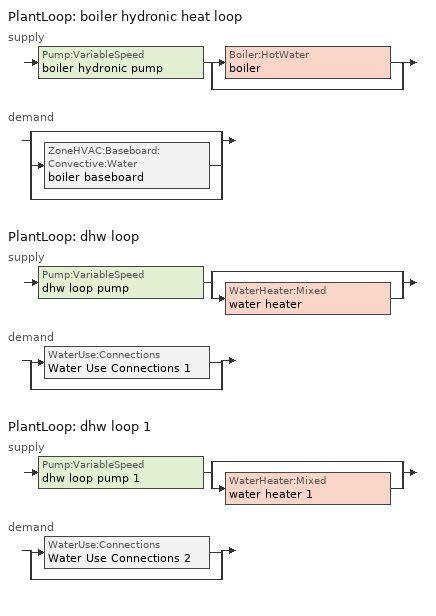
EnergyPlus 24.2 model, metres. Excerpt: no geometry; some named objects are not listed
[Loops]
PlantLoop 'boiler hydronic heat loop'
 supply: Pump:VariableSpeed 'boiler hydronic pump' > split
  | Boiler:HotWater 'boiler'
  | bypass
 demand: split
  | bypass
  | ZoneHVAC:Baseboard:Convective:Water 'boiler baseboard'
  | bypass
PlantLoop 'dhw loop'
 supply: Pump:VariableSpeed 'dhw loop pump' > split
  | bypass
  | WaterHeater:Mixed 'water heater'
 demand: split
  | WaterUse:Connections 'Water Use Connections 1'
  | bypass
PlantLoop 'dhw loop 1'
 supply: Pump:VariableSpeed 'dhw loop pump 1' > split
  | bypass
  | WaterHeater:Mixed 'water heater 1'
 demand: split
  | WaterUse:Connections 'Water Use Connections 2'
  | bypass
[ZoneControl:Thermostat]
conditioned space Thermostat: Zone or ZoneList=conditioned space; Control Type Schedule=conditioned space Thermostat Schedule; Control 1=conditioned space temperature setpoint; Temperature Difference Between Cutout And Setpoint {deltaC}=0
[ThermostatSetpoint:DualSetpoint]
conditioned space temperature setpoint: Heating Setpoint Temperature Schedule=heating setpoint; Cooling Setpoint Temperature Schedule=cooling setpoint
[ZoneHVAC:Baseboard:Convective:Water]
boiler baseboard: Availability Schedule=Always On Discrete; Heating Design Capacity Method=HeatingDesignCapacity; Heating Design Capacity {W}=31900; Heating Design Capacity Per Floor Area {W/m2}=0; Fraction of Autosized Heating Design Capacity=0.8; U-Factor Times Area Value {W/K}=2296.8; Maximum Water Flow Rate {m3/s}=0.00137419; Convergence Tolerance=0.001
[AirLoopHVAC:UnitarySystem] Control Type=Load; Controlling Zone or Thermostat Location=conditioned space; Dehumidification Control Type=None; Availability Schedule=Always On Discrete; Fan Placement=BlowThrough; DX Heating Coil Sizing Ratio=1; Use DOAS DX Cooling Coil=No; Minimum Supply Air Temperature {C}=2; Latent Load Control=SensibleOnlyLoadControl; Cooling Supply Air Flow Rate Method=None; Heating Supply Air Flow Rate Method=SupplyAirFlowRate; Heating Supply Air Flow Rate {m3/s}=0.00141584; No Load Supply Air Flow Rate Method=SupplyAirFlowRate; No Load Supply Air Flow Rate {m3/s}=0; No Load Supply Air Flow Rate Control Set To Low Speed=Yes; Maximum Supply Air Temperature {C}=48.8889; Maximum Outdoor Dry-Bulb Temperature for Supplemental Heater Operation {C}=21; Ancillary On-Cycle Electric Power {W}=0; Ancillary Off-Cycle Electric Power {W}=0
Name | Supply Fan | Supply Air Fan Operating Mode Schedule | Heating Coil
unit heater unitary system | unit heater supply fan | unit heater auto fan schedule | unit heater htg coil
unit heater unitary system 1 | unit heater supply fan 1 | unit heater auto fan schedule 1 | unit heater htg coil 1
[Fan:SystemModel] Availability Schedule=Always On Discrete; Design Maximum Air Flow Rate {m3/s}=0.00141584; Speed Control Method=Discrete; Electric Power Minimum Flow Rate Fraction=0.2; Design Pressure Rise {Pa}=500; Motor Efficiency=1; Motor In Air Stream Fraction=1; Design Electric Power Consumption {W}=Autosize; Design Power Sizing Method=PowerPerFlow; Electric Power Per Unit Flow Rate {W/(m3/s)}=1e-06; Electric Power Per Unit Flow Rate Per Unit Pressure {W/((m3/s)-Pa)}=1.66667; Fan Total Efficiency=0.7; Motor Loss Radiative Fraction=0; Number of Speeds=1; Speed Flow Fraction 1=1; Speed Electric Power Fraction 1=1
unit heater supply fan; unit heater supply fan 1
[Coil:Heating:Fuel] Availability Schedule=Always On Discrete; Fuel Type=NaturalGas; Burner Efficiency=0.5; Nominal Capacity {W}=0.293071; On Cycle Parasitic Electric Load {W}=0; Off Cycle Parasitic Fuel Load {W}=0
unit heater htg coil; unit heater htg coil 1
[Zone equipment]
conditioned space: boiler baseboard, unit heater unitary system, unit heater unitary system 1
[PlantLoop] Fluid Type=Water; Maximum Loop Temperature {C}=100; Minimum Loop Temperature {C}=0; Minimum Loop Flow Rate {m3/s}=0; Load Distribution Scheme=Optimal; Plant Loop Demand Calculation Scheme=SingleSetpoint; Common Pipe Simulation=None
Name | Plant Equipment Operation Scheme | Maximum Loop Flow Rate {m3/s} | Plant Loop Volume {m3}
boiler hydronic heat loop | boiler hydronic heat loop Operation Schemes | Autosize | Autocalculate
dhw loop | dhw loop Operation Schemes | 0.01 | 0.003
dhw loop 1 | dhw loop 1 Operation Schemes | 0.01 | 0.003
[Sizing:Plant] Loop Type=Heating; Sizing Option=NonCoincident; Zone Timesteps in Averaging Window=1; Coincident Sizing Factor Mode=None
Name | Design Loop Exit Temperature {C} | Loop Design Temperature Difference {deltaC}
boiler hydronic heat loop | 82.2222 | 11.1111
dhw loop; dhw loop 1 | 56 | 5.55556
[Pump:VariableSpeed] Motor Efficiency=0.85; Fraction of Motor Inefficiencies to Fluid Stream=0; Coefficient 1 of the Part Load Performance Curve=0; Coefficient 2 of the Part Load Performance Curve=1; Coefficient 3 of the Part Load Performance Curve=0; Coefficient 4 of the Part Load Performance Curve=0; Design Minimum Flow Rate {m3/s}=0; Pump Control Type=Intermittent; Skin Loss Radiative Fraction=0.5; Design Power Sizing Method=PowerPerFlowPerPressure; Design Electric Power per Unit Flow Rate {W/(m3/s)}=348701.1; Design Shaft Power per Unit Flow Rate per Unit Head {W/((m3/s)-Pa)}=1.28205; Design Minimum Flow Rate Fraction=0
Name | Design Maximum Flow Rate {m3/s} | Design Pump Head {Pa} | Design Power Consumption {W}
boiler hydronic pump | 3.75e-05 | 20000 | 1
dhw loop pump; dhw loop pump 1 | 0.01 | 1 | 0
[Boiler:HotWater]
boiler: Fuel Type=NaturalGas; Nominal Capacity {W}=31900; Nominal Thermal Efficiency=0.83; Efficiency Curve Temperature Evaluation Variable=LeavingBoiler; Normalized Boiler Efficiency Curve=NonCondensingBoilerEff; Design Water Flow Rate {m3/s}=Autosize; Minimum Part Load Ratio=0; Maximum Part Load Ratio=1; Optimum Part Load Ratio=1; Water Outlet Upper Temperature Limit {C}=99.9; Boiler Flow Mode=LeavingSetpointModulated; On Cycle Parasitic Electric Load {W}=0; Sizing Factor=1; Off Cycle Parasitic Fuel Load {W}=0
[SetpointManager:Scheduled] Control Variable=Temperature
Name | Schedule
boiler hydronic heat loop setpoint manager | boiler hydronic heat supply setpoint
Setpoint Manager Scheduled 1 | dhw temp
Setpoint Manager Scheduled 2 | dhw temp 1
[PlantEquipmentOperationSchemes] Control Scheme Object Type 1=PlantEquipmentOperation:HeatingLoad; Control Scheme Schedule Name 1=Always On Discrete
Name | Control Scheme Name 1
boiler hydronic heat loop Operation Schemes | boiler hydronic heat loop Heating Operation Scheme
dhw loop Operation Schemes | dhw loop Heating Operation Scheme
dhw loop 1 Operation Schemes | dhw loop 1 Heating Operation Scheme
[PlantEquipmentOperation:HeatingLoad] Load Range Lower Limit 1 {W}=0; Load Range Upper Limit 1 {W}=1000000000
Name | Range Equipment List Name 1
boiler hydronic heat loop Heating Operation Scheme | boiler hydronic heat loop Heating Equipment List
dhw loop Heating Operation Scheme | dhw loop Heating Equipment List
dhw loop 1 Heating Operation Scheme | dhw loop 1 Heating Equipment List
[PlantEquipmentList]
boiler hydronic heat loop Heating Equipment List: Boiler:HotWater, boiler
dhw loop Heating Equipment List: WaterHeater:Mixed, water heater
dhw loop 1 Heating Equipment List: WaterHeater:Mixed, water heater 1
[WaterHeater:Mixed] Tank Volume {m3}=0.179807; Deadband Temperature Difference {deltaC}=2; Maximum Temperature Limit {C}=99; Heater Control Type=Cycle; Heater Maximum Capacity {W}=10550.6; Heater Minimum Capacity {W}=0; Heater Ignition Minimum Flow Rate {m3/s}=0; Heater Ignition Delay {s}=0; Heater Fuel Type=NaturalGas; Heater Thermal Efficiency=0.776224; Off Cycle Parasitic Fuel Consumption Rate {W}=0; Off Cycle Parasitic Fuel Type=Electricity; Off Cycle Parasitic Heat Fraction to Tank=0; On Cycle Parasitic Fuel Consumption Rate {W}=0; On Cycle Parasitic Fuel Type=Electricity; On Cycle Parasitic Heat Fraction to Tank=0; Ambient Temperature Indicator=Zone; Ambient Temperature Zone=conditioned space; Off Cycle Loss Coefficient to Ambient Temperature {W/K}=3.3715; Off Cycle Loss Fraction to Zone=0.64; On Cycle Loss Coefficient to Ambient Temperature {W/K}=3.3715; On Cycle Loss Fraction to Zone=1; Use Side Effectiveness=1; Source Side Effectiveness=1; Use Side Design Flow Rate {m3/s}=Autosize; Source Side Design Flow Rate {m3/s}=Autosize; Indirect Water Heating Recovery Time {hr}=1.5; Source Side Flow Control Mode=IndirectHeatPrimarySetpoint
Name | Setpoint Temperature Schedule
water heater | water heater setpoint
water heater 1 | water heater setpoint 1
[WaterHeater:Sizing] Design Mode=PeakDraw; Time Storage Can Meet Peak Draw {hr}=0.538503; Time for Tank Recovery {hr}=0; Nominal Tank Volume for Autosizing Plant Connections {m3}=1
water heater; water heater 1
[WaterUse:Connections] Drain Water Heat Exchanger Type=None; Drain Water Heat Exchanger Destination=Plant
Name | Water Use Equipment Name 1 | Water Use Equipment Name 2 | Water Use Equipment Name 3 | Water Use Equipment Name 4
Water Use Connections 1 | dhw fixtures | dhw distribution waste | clothes washer | dishwasher
Water Use Connections 2 | dhw fixtures 1 | dhw distribution waste 1 | clothes washer 1 | dishwasher 1
[WaterUse:Equipment]
Name | Peak Flow Rate {m3/s} | Flow Rate Fraction Schedule | Target Temperature Schedule
dhw fixtures | 3.38248e-06 | dhw fixtures schedule | mixed water temperature schedule
dhw distribution waste | 1.02542e-06 | dhw fixtures schedule | mixed water temperature schedule
clothes washer | 7.27439e-07 | clothes washer schedule
dishwasher | 2.18154e-07 | dishwasher schedule
dhw fixtures 1 | 1.12749e-06 | dhw fixtures schedule | mixed water temperature schedule
dhw distribution waste 1 | 3.41808e-07 | dhw fixtures schedule | mixed water temperature schedule
clothes washer 1 | 2.4248e-07 | clothes washer schedule
dishwasher 1 | 7.27179e-08 | dishwasher schedule
[EnergyManagementSystem:GlobalVariable]
infil_program_Qfan
infil_program_Qinf
natural_vent_program_Qnv
natural_vent_program_Qwhf
[EnergyManagementSystem:InternalVariable]
boiler_hydronic_pump_rated_mfr: Internal Data Index Key=boiler hydronic pump; Internal Data Type=Pump Maximum Mass Flow Rate
[EnergyManagementSystem:Sensor]
Name | Output:Variable or Output:Meter Index Key | Output:Variable or Output:Meter
airflow_gain | infil flow | Infiltration Sensible Heat Gain Energy
airflow_gain_1 | natural vent flow | Infiltration Sensible Heat Gain Energy
airflow_gain_2 | whole house fan flow | Infiltration Sensible Heat Gain Energy
airflow_loss | infil flow | Infiltration Sensible Heat Loss Energy
airflow_loss_1 | natural vent flow | Infiltration Sensible Heat Loss Energy
airflow_loss_2 | whole house fan flow | Infiltration Sensible Heat Loss Energy
boiler_baseboard_s | boiler baseboard | Baseboard Total Heating Energy
boiler_hydronic_pump_mfr_s | boiler hydronic pump | Pump Mass Flow Rate
boiler_hydronic_pump_s | boiler hydronic pump | Pump Electricity Energy
boiler_plr_s | boiler | Boiler Part Load Ratio
clg_load_cond |  | Cooling:EnergyTransfer:Zone:CONDITIONED SPACE
clg_sp_s; clg_sp_s_1 | cooling setpoint | Schedule Value
clothes_dryer_exhaust_0_sch_s | clothes dryer exhaust 0 schedule | Schedule Value
conditioned_space_clg_unmet_s | conditioned space | Zone Cooling Setpoint Not Met Time
conditioned_space_htg_unmet_s | conditioned space | Zone Heating Setpoint Not Met Time
cool_season | cooling season schedule | Schedule Value
dhw_loss | water heater | Water Heater Heat Loss Energy
dhw_loss_1 | water heater 1 | Water Heater Heat Loss Energy
dhw_rtf | water heater | Water Heater Runtime Fraction
dhw_rtf_1 | water heater 1 | Water Heater Runtime Fraction
fridge_tin_s; tin_s; tin_s_1 | conditioned space | Zone Mean Air Temperature
htg_load_cond |  | Heating:EnergyTransfer:Zone:CONDITIONED SPACE
htg_sp_s; htg_sp_s_1 | heating setpoint | Schedule Value
ig_ee_conv | clothes dryer | Electric Equipment Convective Heating Energy
ig_ee_conv_1 | clothes washer | Electric Equipment Convective Heating Energy
ig_ee_conv_2 | cooking range | Electric Equipment Convective Heating Energy
ig_ee_conv_3 | dishwasher | Electric Equipment Convective Heating Energy
ig_ee_conv_4 | fridge | Electric Equipment Convective Heating Energy
ig_ee_conv_5 | misc plug loads | Electric Equipment Convective Heating Energy
ig_ee_conv_6 | whole house fan | Electric Equipment Convective Heating Energy
ig_ee_rad | clothes dryer | Electric Equipment Radiant Heating Energy
ig_ee_rad_1 | clothes washer | Electric Equipment Radiant Heating Energy
ig_ee_rad_2 | cooking range | Electric Equipment Radiant Heating Energy
ig_ee_rad_3 | dishwasher | Electric Equipment Radiant Heating Energy
ig_ee_rad_4 | fridge | Electric Equipment Radiant Heating Energy
ig_ee_rad_5 | misc plug loads | Electric Equipment Radiant Heating Energy
ig_ee_rad_6 | whole house fan | Electric Equipment Radiant Heating Energy
ig_lgt_conv | interior lighting | Lights Convective Heating Energy
ig_lgt_rad | interior lighting | Lights Radiant Heating Energy
ig_lgt_vis | interior lighting | Lights Visible Radiation Heating Energy
ig_oe_conv | clothes dryer 1 | Other Equipment Convective Heating Energy
ig_oe_conv_1 | cooking range 1 | Other Equipment Convective Heating Energy
ig_oe_conv_2 | general water use latent | Other Equipment Convective Heating Energy
ig_oe_conv_3 | general water use sensible | Other Equipment Convective Heating Energy
ig_oe_conv_4 | water heater energy adjustment1 | Other Equipment Convective Heating Energy
ig_oe_conv_5 | water heater energy adjustment2 | Other Equipment Convective Heating Energy
ig_oe_rad | clothes dryer 1 | Other Equipment Radiant Heating Energy
ig_oe_rad_1 | cooking range 1 | Other Equipment Radiant Heating Energy
ig_oe_rad_2 | general water use latent | Other Equipment Radiant Heating Energy
ig_oe_rad_3 | general water use sensible | Other Equipment Radiant Heating Energy
ig_oe_rad_4 | water heater energy adjustment1 | Other Equipment Radiant Heating Energy
ig_oe_rad_5 | water heater energy adjustment2 | Other Equipment Radiant Heating Energy
ig_ppl_conv | occupants | People Convective Heating Energy
ig_ppl_rad | occupants | People Radiant Heating Energy
im_conv | furniture mass conditioned space 1 | Surface Inside Face Convection Heat Gain Energy
im_conv_1 | partition wall mass | Surface Inside Face Convection Heat Gain Energy
im_ig | furniture mass conditioned space 1 | Surface Inside Face Internal Gains Radiation Heat Gain Energy
im_ig_1 | partition wall mass | Surface Inside Face Internal Gains Radiation Heat Gain Energy
im_lgt | furniture mass conditioned space 1 | Surface Inside Face Lights Radiation Heat Gain Energy
im_lgt_1 | partition wall mass | Surface Inside Face Lights Radiation Heat Gain Energy
im_sol | furniture mass conditioned space 1 | Surface Inside Face Solar Radiation Heat Gain Energy
im_sol_1 | partition wall mass | Surface Inside Face Solar Radiation Heat Gain Energy
im_surf | furniture mass conditioned space 1 | Surface Inside Face Net Surface Thermal Radiation Heat Gain Energy
im_surf_1 | partition wall mass | Surface Inside Face Net Surface Thermal Radiation Heat Gain Energy
mech_vent_bath_fan_0_sch_s | mech vent bath fan 0 schedule | Schedule Value
mech_vent_bath_fan_1_sch_s | mech vent bath fan 1 schedule | Schedule Value
mech_vent_range_fan_0_sch_s | mech vent range fan 0 schedule | Schedule Value
mv_conv | mech vent bath fan 0 | Electric Equipment Convective Heating Energy
mv_conv_1 | mech vent bath fan 1 | Electric Equipment Convective Heating Energy
mv_conv_2 | mech vent house fan | Electric Equipment Convective Heating Energy
mv_conv_3 | mech vent house fan cfis | Electric Equipment Convective Heating Energy
mv_conv_4 | mech vent range fan 0 | Electric Equipment Convective Heating Energy
mv_conv_5 | mech vent house fan latent load | Other Equipment Convective Heating Energy
mv_conv_6 | mech vent house fan sensible load | Other Equipment Convective Heating Energy
mv_rad | mech vent bath fan 0 | Electric Equipment Radiant Heating Energy
mv_rad_1 | mech vent bath fan 1 | Electric Equipment Radiant Heating Energy
mv_rad_2 | mech vent house fan | Electric Equipment Radiant Heating Energy
mv_rad_3 | mech vent house fan cfis | Electric Equipment Radiant Heating Energy
mv_rad_4 | mech vent range fan 0 | Electric Equipment Radiant Heating Energy
mv_rad_5 | mech vent house fan latent load | Other Equipment Radiant Heating Energy
mv_rad_6 | mech vent house fan sensible load | Other Equipment Radiant Heating Energy
natural_vent_s | natural vent schedule | Schedule Value
out_pb_s |  | Site Outdoor Air Barometric Pressure
out_wt_s |  | Site Outdoor Air Humidity Ratio
site_vw_s |  | Site Wind Speed
ss_back_out | Window1 | Surface Window Shortwave from Zone Back Out Window Heat Transfer Rate
ss_back_out_1 | Window10 | Surface Window Shortwave from Zone Back Out Window Heat Transfer Rate
ss_back_out_10 | Window23 | Surface Window Shortwave from Zone Back Out Window Heat Transfer Rate
ss_back_out_11 | Window24 | Surface Window Shortwave from Zone Back Out Window Heat Transfer Rate
ss_back_out_12 | Window25 | Surface Window Shortwave from Zone Back Out Window Heat Transfer Rate
ss_back_out_13 | Window26 | Surface Window Shortwave from Zone Back Out Window Heat Transfer Rate
ss_back_out_14 | Window27 | Surface Window Shortwave from Zone Back Out Window Heat Transfer Rate
ss_back_out_15 | Window28 | Surface Window Shortwave from Zone Back Out Window Heat Transfer Rate
ss_back_out_16 | Window29 | Surface Window Shortwave from Zone Back Out Window Heat Transfer Rate
ss_back_out_17 | Window3 | Surface Window Shortwave from Zone Back Out Window Heat Transfer Rate
ss_back_out_18 | Window34 | Surface Window Shortwave from Zone Back Out Window Heat Transfer Rate
ss_back_out_19 | Window35 | Surface Window Shortwave from Zone Back Out Window Heat Transfer Rate
ss_back_out_2 | Window11 | Surface Window Shortwave from Zone Back Out Window Heat Transfer Rate
ss_back_out_20 | Window36 | Surface Window Shortwave from Zone Back Out Window Heat Transfer Rate
ss_back_out_21 | Window37 | Surface Window Shortwave from Zone Back Out Window Heat Transfer Rate
ss_back_out_22 | Window38 | Surface Window Shortwave from Zone Back Out Window Heat Transfer Rate
ss_back_out_23 | Window39 | Surface Window Shortwave from Zone Back Out Window Heat Transfer Rate
ss_back_out_24 | Window4 | Surface Window Shortwave from Zone Back Out Window Heat Transfer Rate
ss_back_out_25 | Window40 | Surface Window Shortwave from Zone Back Out Window Heat Transfer Rate
ss_back_out_26 | Window42 | Surface Window Shortwave from Zone Back Out Window Heat Transfer Rate
ss_back_out_27 | Window43 | Surface Window Shortwave from Zone Back Out Window Heat Transfer Rate
ss_back_out_28 | Window44 | Surface Window Shortwave from Zone Back Out Window Heat Transfer Rate
ss_back_out_29 | Window46 | Surface Window Shortwave from Zone Back Out Window Heat Transfer Rate
ss_back_out_3 | Window12 | Surface Window Shortwave from Zone Back Out Window Heat Transfer Rate
ss_back_out_30 | Window47 | Surface Window Shortwave from Zone Back Out Window Heat Transfer Rate
ss_back_out_31 | Window48 | Surface Window Shortwave from Zone Back Out Window Heat Transfer Rate
ss_back_out_32 | Window49 | Surface Window Shortwave from Zone Back Out Window Heat Transfer Rate
ss_back_out_33 | Window5 | Surface Window Shortwave from Zone Back Out Window Heat Transfer Rate
ss_back_out_34 | Window50 | Surface Window Shortwave from Zone Back Out Window Heat Transfer Rate
ss_back_out_35 | Window51 | Surface Window Shortwave from Zone Back Out Window Heat Transfer Rate
ss_back_out_36 | Window52 | Surface Window Shortwave from Zone Back Out Window Heat Transfer Rate
ss_back_out_37 | Window53 | Surface Window Shortwave from Zone Back Out Window Heat Transfer Rate
ss_back_out_38 | Window54 | Surface Window Shortwave from Zone Back Out Window Heat Transfer Rate
ss_back_out_39 | Window55 | Surface Window Shortwave from Zone Back Out Window Heat Transfer Rate
ss_back_out_4 | Window13 | Surface Window Shortwave from Zone Back Out Window Heat Transfer Rate
ss_back_out_40 | Window58 | Surface Window Shortwave from Zone Back Out Window Heat Transfer Rate
ss_back_out_41 | Window59 | Surface Window Shortwave from Zone Back Out Window Heat Transfer Rate
ss_back_out_42 | Window6 | Surface Window Shortwave from Zone Back Out Window Heat Transfer Rate
ss_back_out_43 | Window60 | Surface Window Shortwave from Zone Back Out Window Heat Transfer Rate
ss_back_out_44 | Window61 | Surface Window Shortwave from Zone Back Out Window Heat Transfer Rate
ss_back_out_45 | Window7 | Surface Window Shortwave from Zone Back Out Window Heat Transfer Rate
ss_back_out_46 | Window8 | Surface Window Shortwave from Zone Back Out Window Heat Transfer Rate
ss_back_out_47 | Window9 | Surface Window Shortwave from Zone Back Out Window Heat Transfer Rate
ss_back_out_5 | Window19 | Surface Window Shortwave from Zone Back Out Window Heat Transfer Rate
ss_back_out_6 | Window2 | Surface Window Shortwave from Zone Back Out Window Heat Transfer Rate
ss_back_out_7 | Window20 | Surface Window Shortwave from Zone Back Out Window Heat Transfer Rate
ss_back_out_8 | Window21 | Surface Window Shortwave from Zone Back Out Window Heat Transfer Rate
ss_back_out_9 | Window22 | Surface Window Shortwave from Zone Back Out Window Heat Transfer Rate
ss_conv | Door1 | Surface Inside Face Convection Heat Gain Energy
ss_conv_1 | Door2 | Surface Inside Face Convection Heat Gain Energy
ss_conv_10 | Window13 | Surface Inside Face Convection Heat Gain Energy
ss_conv_11 | Window19 | Surface Inside Face Convection Heat Gain Energy
ss_conv_12 | Window2 | Surface Inside Face Convection Heat Gain Energy
ss_conv_13 | Window20 | Surface Inside Face Convection Heat Gain Energy
ss_conv_14 | Window21 | Surface Inside Face Convection Heat Gain Energy
ss_conv_15 | Window22 | Surface Inside Face Convection Heat Gain Energy
ss_conv_16 | Window23 | Surface Inside Face Convection Heat Gain Energy
ss_conv_17 | Window24 | Surface Inside Face Convection Heat Gain Energy
ss_conv_18 | Window25 | Surface Inside Face Convection Heat Gain Energy
ss_conv_19 | Window26 | Surface Inside Face Convection Heat Gain Energy
ss_conv_2 | Door4 | Surface Inside Face Convection Heat Gain Energy
ss_conv_20 | Window27 | Surface Inside Face Convection Heat Gain Energy
ss_conv_21 | Window28 | Surface Inside Face Convection Heat Gain Energy
ss_conv_22 | Window29 | Surface Inside Face Convection Heat Gain Energy
ss_conv_23 | Window3 | Surface Inside Face Convection Heat Gain Energy
ss_conv_24 | Window34 | Surface Inside Face Convection Heat Gain Energy
ss_conv_25 | Window35 | Surface Inside Face Convection Heat Gain Energy
ss_conv_26 | Window36 | Surface Inside Face Convection Heat Gain Energy
ss_conv_27 | Window37 | Surface Inside Face Convection Heat Gain Energy
ss_conv_28 | Window38 | Surface Inside Face Convection Heat Gain Energy
ss_conv_29 | Window39 | Surface Inside Face Convection Heat Gain Energy
ss_conv_3 | Door5 | Surface Inside Face Convection Heat Gain Energy
ss_conv_30 | Window4 | Surface Inside Face Convection Heat Gain Energy
ss_conv_31 | Window40 | Surface Inside Face Convection Heat Gain Energy
ss_conv_32 | Window42 | Surface Inside Face Convection Heat Gain Energy
ss_conv_33 | Window43 | Surface Inside Face Convection Heat Gain Energy
ss_conv_34 | Window44 | Surface Inside Face Convection Heat Gain Energy
ss_conv_35 | Window46 | Surface Inside Face Convection Heat Gain Energy
ss_conv_36 | Window47 | Surface Inside Face Convection Heat Gain Energy
ss_conv_37 | Window48 | Surface Inside Face Convection Heat Gain Energy
ss_conv_38 | Window49 | Surface Inside Face Convection Heat Gain Energy
ss_conv_39 | Window5 | Surface Inside Face Convection Heat Gain Energy
ss_conv_4 | Door7 | Surface Inside Face Convection Heat Gain Energy
ss_conv_40 | Window50 | Surface Inside Face Convection Heat Gain Energy
ss_conv_41 | Window51 | Surface Inside Face Convection Heat Gain Energy
ss_conv_42 | Window52 | Surface Inside Face Convection Heat Gain Energy
ss_conv_43 | Window53 | Surface Inside Face Convection Heat Gain Energy
ss_conv_44 | Window54 | Surface Inside Face Convection Heat Gain Energy
ss_conv_45 | Window55 | Surface Inside Face Convection Heat Gain Energy
ss_conv_46 | Window58 | Surface Inside Face Convection Heat Gain Energy
ss_conv_47 | Window59 | Surface Inside Face Convection Heat Gain Energy
ss_conv_48 | Window6 | Surface Inside Face Convection Heat Gain Energy
ss_conv_49 | Window60 | Surface Inside Face Convection Heat Gain Energy
ss_conv_5 | Door8 | Surface Inside Face Convection Heat Gain Energy
ss_conv_50 | Window61 | Surface Inside Face Convection Heat Gain Energy
ss_conv_51 | Window7 | Surface Inside Face Convection Heat Gain Energy
ss_conv_52 | Window8 | Surface Inside Face Convection Heat Gain Energy
ss_conv_53 | Window9 | Surface Inside Face Convection Heat Gain Energy
ss_conv_6 | Window1 | Surface Inside Face Convection Heat Gain Energy
ss_conv_7 | Window10 | Surface Inside Face Convection Heat Gain Energy
ss_conv_8 | Window11 | Surface Inside Face Convection Heat Gain Energy
ss_conv_9 | Window12 | Surface Inside Face Convection Heat Gain Energy
ss_ig | Door1 | Surface Inside Face Internal Gains Radiation Heat Gain Energy
ss_ig_1 | Door2 | Surface Inside Face Internal Gains Radiation Heat Gain Energy
ss_ig_10 | Window13 | Surface Inside Face Internal Gains Radiation Heat Gain Energy
ss_ig_11 | Window19 | Surface Inside Face Internal Gains Radiation Heat Gain Energy
ss_ig_12 | Window2 | Surface Inside Face Internal Gains Radiation Heat Gain Energy
ss_ig_13 | Window20 | Surface Inside Face Internal Gains Radiation Heat Gain Energy
ss_ig_14 | Window21 | Surface Inside Face Internal Gains Radiation Heat Gain Energy
ss_ig_15 | Window22 | Surface Inside Face Internal Gains Radiation Heat Gain Energy
ss_ig_16 | Window23 | Surface Inside Face Internal Gains Radiation Heat Gain Energy
ss_ig_17 | Window24 | Surface Inside Face Internal Gains Radiation Heat Gain Energy
ss_ig_18 | Window25 | Surface Inside Face Internal Gains Radiation Heat Gain Energy
ss_ig_19 | Window26 | Surface Inside Face Internal Gains Radiation Heat Gain Energy
ss_ig_2 | Door4 | Surface Inside Face Internal Gains Radiation Heat Gain Energy
ss_ig_20 | Window27 | Surface Inside Face Internal Gains Radiation Heat Gain Energy
ss_ig_21 | Window28 | Surface Inside Face Internal Gains Radiation Heat Gain Energy
ss_ig_22 | Window29 | Surface Inside Face Internal Gains Radiation Heat Gain Energy
ss_ig_23 | Window3 | Surface Inside Face Internal Gains Radiation Heat Gain Energy
ss_ig_24 | Window34 | Surface Inside Face Internal Gains Radiation Heat Gain Energy
ss_ig_25 | Window35 | Surface Inside Face Internal Gains Radiation Heat Gain Energy
ss_ig_26 | Window36 | Surface Inside Face Internal Gains Radiation Heat Gain Energy
ss_ig_27 | Window37 | Surface Inside Face Internal Gains Radiation Heat Gain Energy
ss_ig_28 | Window38 | Surface Inside Face Internal Gains Radiation Heat Gain Energy
ss_ig_29 | Window39 | Surface Inside Face Internal Gains Radiation Heat Gain Energy
ss_ig_3 | Door5 | Surface Inside Face Internal Gains Radiation Heat Gain Energy
ss_ig_30 | Window4 | Surface Inside Face Internal Gains Radiation Heat Gain Energy
ss_ig_31 | Window40 | Surface Inside Face Internal Gains Radiation Heat Gain Energy
ss_ig_32 | Window42 | Surface Inside Face Internal Gains Radiation Heat Gain Energy
ss_ig_33 | Window43 | Surface Inside Face Internal Gains Radiation Heat Gain Energy
ss_ig_34 | Window44 | Surface Inside Face Internal Gains Radiation Heat Gain Energy
ss_ig_35 | Window46 | Surface Inside Face Internal Gains Radiation Heat Gain Energy
ss_ig_36 | Window47 | Surface Inside Face Internal Gains Radiation Heat Gain Energy
ss_ig_37 | Window48 | Surface Inside Face Internal Gains Radiation Heat Gain Energy
ss_ig_38 | Window49 | Surface Inside Face Internal Gains Radiation Heat Gain Energy
ss_ig_39 | Window5 | Surface Inside Face Internal Gains Radiation Heat Gain Energy
ss_ig_4 | Door7 | Surface Inside Face Internal Gains Radiation Heat Gain Energy
ss_ig_40 | Window50 | Surface Inside Face Internal Gains Radiation Heat Gain Energy
ss_ig_41 | Window51 | Surface Inside Face Internal Gains Radiation Heat Gain Energy
ss_ig_42 | Window52 | Surface Inside Face Internal Gains Radiation Heat Gain Energy
ss_ig_43 | Window53 | Surface Inside Face Internal Gains Radiation Heat Gain Energy
ss_ig_44 | Window54 | Surface Inside Face Internal Gains Radiation Heat Gain Energy
ss_ig_45 | Window55 | Surface Inside Face Internal Gains Radiation Heat Gain Energy
ss_ig_46 | Window58 | Surface Inside Face Internal Gains Radiation Heat Gain Energy
ss_ig_47 | Window59 | Surface Inside Face Internal Gains Radiation Heat Gain Energy
ss_ig_48 | Window6 | Surface Inside Face Internal Gains Radiation Heat Gain Energy
ss_ig_49 | Window60 | Surface Inside Face Internal Gains Radiation Heat Gain Energy
ss_ig_5 | Door8 | Surface Inside Face Internal Gains Radiation Heat Gain Energy
ss_ig_50 | Window61 | Surface Inside Face Internal Gains Radiation Heat Gain Energy
ss_ig_51 | Window7 | Surface Inside Face Internal Gains Radiation Heat Gain Energy
ss_ig_52 | Window8 | Surface Inside Face Internal Gains Radiation Heat Gain Energy
ss_ig_53 | Window9 | Surface Inside Face Internal Gains Radiation Heat Gain Energy
ss_ig_6 | Window1 | Surface Inside Face Internal Gains Radiation Heat Gain Energy
ss_ig_7 | Window10 | Surface Inside Face Internal Gains Radiation Heat Gain Energy
ss_ig_8 | Window11 | Surface Inside Face Internal Gains Radiation Heat Gain Energy
ss_ig_9 | Window12 | Surface Inside Face Internal Gains Radiation Heat Gain Energy
ss_lgt | Door1 | Surface Inside Face Lights Radiation Heat Gain Energy
ss_lgt_1 | Door2 | Surface Inside Face Lights Radiation Heat Gain Energy
ss_lgt_2 | Door4 | Surface Inside Face Lights Radiation Heat Gain Energy
ss_lgt_3 | Door5 | Surface Inside Face Lights Radiation Heat Gain Energy
ss_lgt_4 | Door7 | Surface Inside Face Lights Radiation Heat Gain Energy
ss_lgt_5 | Door8 | Surface Inside Face Lights Radiation Heat Gain Energy
ss_sol | Door1 | Surface Inside Face Solar Radiation Heat Gain Energy
ss_sol_1 | Door2 | Surface Inside Face Solar Radiation Heat Gain Energy
ss_sol_2 | Door4 | Surface Inside Face Solar Radiation Heat Gain Energy
ss_sol_3 | Door5 | Surface Inside Face Solar Radiation Heat Gain Energy
ss_sol_4 | Door7 | Surface Inside Face Solar Radiation Heat Gain Energy
ss_sol_5 | Door8 | Surface Inside Face Solar Radiation Heat Gain Energy
ss_surf | Door1 | Surface Inside Face Net Surface Thermal Radiation Heat Gain Energy
ss_surf_1 | Door2 | Surface Inside Face Net Surface Thermal Radiation Heat Gain Energy
ss_surf_10 | Window13 | Surface Inside Face Net Surface Thermal Radiation Heat Gain Energy
ss_surf_11 | Window19 | Surface Inside Face Net Surface Thermal Radiation Heat Gain Energy
ss_surf_12 | Window2 | Surface Inside Face Net Surface Thermal Radiation Heat Gain Energy
ss_surf_13 | Window20 | Surface Inside Face Net Surface Thermal Radiation Heat Gain Energy
ss_surf_14 | Window21 | Surface Inside Face Net Surface Thermal Radiation Heat Gain Energy
ss_surf_15 | Window22 | Surface Inside Face Net Surface Thermal Radiation Heat Gain Energy
ss_surf_16 | Window23 | Surface Inside Face Net Surface Thermal Radiation Heat Gain Energy
ss_surf_17 | Window24 | Surface Inside Face Net Surface Thermal Radiation Heat Gain Energy
ss_surf_18 | Window25 | Surface Inside Face Net Surface Thermal Radiation Heat Gain Energy
ss_surf_19 | Window26 | Surface Inside Face Net Surface Thermal Radiation Heat Gain Energy
ss_surf_2 | Door4 | Surface Inside Face Net Surface Thermal Radiation Heat Gain Energy
ss_surf_20 | Window27 | Surface Inside Face Net Surface Thermal Radiation Heat Gain Energy
ss_surf_21 | Window28 | Surface Inside Face Net Surface Thermal Radiation Heat Gain Energy
ss_surf_22 | Window29 | Surface Inside Face Net Surface Thermal Radiation Heat Gain Energy
ss_surf_23 | Window3 | Surface Inside Face Net Surface Thermal Radiation Heat Gain Energy
ss_surf_24 | Window34 | Surface Inside Face Net Surface Thermal Radiation Heat Gain Energy
ss_surf_25 | Window35 | Surface Inside Face Net Surface Thermal Radiation Heat Gain Energy
ss_surf_26 | Window36 | Surface Inside Face Net Surface Thermal Radiation Heat Gain Energy
ss_surf_27 | Window37 | Surface Inside Face Net Surface Thermal Radiation Heat Gain Energy
ss_surf_28 | Window38 | Surface Inside Face Net Surface Thermal Radiation Heat Gain Energy
ss_surf_29 | Window39 | Surface Inside Face Net Surface Thermal Radiation Heat Gain Energy
ss_surf_3 | Door5 | Surface Inside Face Net Surface Thermal Radiation Heat Gain Energy
ss_surf_30 | Window4 | Surface Inside Face Net Surface Thermal Radiation Heat Gain Energy
ss_surf_31 | Window40 | Surface Inside Face Net Surface Thermal Radiation Heat Gain Energy
ss_surf_32 | Window42 | Surface Inside Face Net Surface Thermal Radiation Heat Gain Energy
ss_surf_33 | Window43 | Surface Inside Face Net Surface Thermal Radiation Heat Gain Energy
ss_surf_34 | Window44 | Surface Inside Face Net Surface Thermal Radiation Heat Gain Energy
ss_surf_35 | Window46 | Surface Inside Face Net Surface Thermal Radiation Heat Gain Energy
ss_surf_36 | Window47 | Surface Inside Face Net Surface Thermal Radiation Heat Gain Energy
ss_surf_37 | Window48 | Surface Inside Face Net Surface Thermal Radiation Heat Gain Energy
ss_surf_38 | Window49 | Surface Inside Face Net Surface Thermal Radiation Heat Gain Energy
ss_surf_39 | Window5 | Surface Inside Face Net Surface Thermal Radiation Heat Gain Energy
ss_surf_4 | Door7 | Surface Inside Face Net Surface Thermal Radiation Heat Gain Energy
ss_surf_40 | Window50 | Surface Inside Face Net Surface Thermal Radiation Heat Gain Energy
ss_surf_41 | Window51 | Surface Inside Face Net Surface Thermal Radiation Heat Gain Energy
ss_surf_42 | Window52 | Surface Inside Face Net Surface Thermal Radiation Heat Gain Energy
ss_surf_43 | Window53 | Surface Inside Face Net Surface Thermal Radiation Heat Gain Energy
ss_surf_44 | Window54 | Surface Inside Face Net Surface Thermal Radiation Heat Gain Energy
ss_surf_45 | Window55 | Surface Inside Face Net Surface Thermal Radiation Heat Gain Energy
ss_surf_46 | Window58 | Surface Inside Face Net Surface Thermal Radiation Heat Gain Energy
ss_surf_47 | Window59 | Surface Inside Face Net Surface Thermal Radiation Heat Gain Energy
ss_surf_48 | Window6 | Surface Inside Face Net Surface Thermal Radiation Heat Gain Energy
ss_surf_49 | Window60 | Surface Inside Face Net Surface Thermal Radiation Heat Gain Energy
ss_surf_5 | Door8 | Surface Inside Face Net Surface Thermal Radiation Heat Gain Energy
ss_surf_50 | Window61 | Surface Inside Face Net Surface Thermal Radiation Heat Gain Energy
ss_surf_51 | Window7 | Surface Inside Face Net Surface Thermal Radiation Heat Gain Energy
ss_surf_52 | Window8 | Surface Inside Face Net Surface Thermal Radiation Heat Gain Energy
ss_surf_53 | Window9 | Surface Inside Face Net Surface Thermal Radiation Heat Gain Energy
ss_surf_6 | Window1 | Surface Inside Face Net Surface Thermal Radiation Heat Gain Energy
ss_surf_7 | Window10 | Surface Inside Face Net Surface Thermal Radiation Heat Gain Energy
ss_surf_8 | Window11 | Surface Inside Face Net Surface Thermal Radiation Heat Gain Energy
ss_surf_9 | Window12 | Surface Inside Face Net Surface Thermal Radiation Heat Gain Energy
ss_trans_in | Window1 | Surface Window Transmitted Solar Radiation Rate
ss_trans_in_1 | Window10 | Surface Window Transmitted Solar Radiation Rate
ss_trans_in_10 | Window23 | Surface Window Transmitted Solar Radiation Rate
ss_trans_in_11 | Window24 | Surface Window Transmitted Solar Radiation Rate
ss_trans_in_12 | Window25 | Surface Window Transmitted Solar Radiation Rate
ss_trans_in_13 | Window26 | Surface Window Transmitted Solar Radiation Rate
ss_trans_in_14 | Window27 | Surface Window Transmitted Solar Radiation Rate
ss_trans_in_15 | Window28 | Surface Window Transmitted Solar Radiation Rate
ss_trans_in_16 | Window29 | Surface Window Transmitted Solar Radiation Rate
ss_trans_in_17 | Window3 | Surface Window Transmitted Solar Radiation Rate
ss_trans_in_18 | Window34 | Surface Window Transmitted Solar Radiation Rate
ss_trans_in_19 | Window35 | Surface Window Transmitted Solar Radiation Rate
ss_trans_in_2 | Window11 | Surface Window Transmitted Solar Radiation Rate
ss_trans_in_20 | Window36 | Surface Window Transmitted Solar Radiation Rate
ss_trans_in_21 | Window37 | Surface Window Transmitted Solar Radiation Rate
ss_trans_in_22 | Window38 | Surface Window Transmitted Solar Radiation Rate
ss_trans_in_23 | Window39 | Surface Window Transmitted Solar Radiation Rate
ss_trans_in_24 | Window4 | Surface Window Transmitted Solar Radiation Rate
ss_trans_in_25 | Window40 | Surface Window Transmitted Solar Radiation Rate
ss_trans_in_26 | Window42 | Surface Window Transmitted Solar Radiation Rate
ss_trans_in_27 | Window43 | Surface Window Transmitted Solar Radiation Rate
ss_trans_in_28 | Window44 | Surface Window Transmitted Solar Radiation Rate
ss_trans_in_29 | Window46 | Surface Window Transmitted Solar Radiation Rate
ss_trans_in_3 | Window12 | Surface Window Transmitted Solar Radiation Rate
ss_trans_in_30 | Window47 | Surface Window Transmitted Solar Radiation Rate
ss_trans_in_31 | Window48 | Surface Window Transmitted Solar Radiation Rate
ss_trans_in_32 | Window49 | Surface Window Transmitted Solar Radiation Rate
ss_trans_in_33 | Window5 | Surface Window Transmitted Solar Radiation Rate
ss_trans_in_34 | Window50 | Surface Window Transmitted Solar Radiation Rate
ss_trans_in_35 | Window51 | Surface Window Transmitted Solar Radiation Rate
ss_trans_in_36 | Window52 | Surface Window Transmitted Solar Radiation Rate
ss_trans_in_37 | Window53 | Surface Window Transmitted Solar Radiation Rate
ss_trans_in_38 | Window54 | Surface Window Transmitted Solar Radiation Rate
ss_trans_in_39 | Window55 | Surface Window Transmitted Solar Radiation Rate
ss_trans_in_4 | Window13 | Surface Window Transmitted Solar Radiation Rate
ss_trans_in_40 | Window58 | Surface Window Transmitted Solar Radiation Rate
ss_trans_in_41 | Window59 | Surface Window Transmitted Solar Radiation Rate
ss_trans_in_42 | Window6 | Surface Window Transmitted Solar Radiation Rate
ss_trans_in_43 | Window60 | Surface Window Transmitted Solar Radiation Rate
ss_trans_in_44 | Window61 | Surface Window Transmitted Solar Radiation Rate
ss_trans_in_45 | Window7 | Surface Window Transmitted Solar Radiation Rate
ss_trans_in_46 | Window8 | Surface Window Transmitted Solar Radiation Rate
ss_trans_in_47 | Window9 | Surface Window Transmitted Solar Radiation Rate
ss_trans_in_5 | Window19 | Surface Window Transmitted Solar Radiation Rate
ss_trans_in_6 | Window2 | Surface Window Transmitted Solar Radiation Rate
ss_trans_in_7 | Window20 | Surface Window Transmitted Solar Radiation Rate
ss_trans_in_8 | Window21 | Surface Window Transmitted Solar Radiation Rate
ss_trans_in_9 | Window22 | Surface Window Transmitted Solar Radiation Rate
ss_trans_out | Window1 | Surface Inside Face Initial Transmitted Diffuse Transmitted Out Window Solar Radiation Rate
ss_trans_out_1 | Window10 | Surface Inside Face Initial Transmitted Diffuse Transmitted Out Window Solar Radiation Rate
ss_trans_out_10 | Window23 | Surface Inside Face Initial Transmitted Diffuse Transmitted Out Window Solar Radiation Rate
ss_trans_out_11 | Window24 | Surface Inside Face Initial Transmitted Diffuse Transmitted Out Window Solar Radiation Rate
ss_trans_out_12 | Window25 | Surface Inside Face Initial Transmitted Diffuse Transmitted Out Window Solar Radiation Rate
ss_trans_out_13 | Window26 | Surface Inside Face Initial Transmitted Diffuse Transmitted Out Window Solar Radiation Rate
ss_trans_out_14 | Window27 | Surface Inside Face Initial Transmitted Diffuse Transmitted Out Window Solar Radiation Rate
ss_trans_out_15 | Window28 | Surface Inside Face Initial Transmitted Diffuse Transmitted Out Window Solar Radiation Rate
ss_trans_out_16 | Window29 | Surface Inside Face Initial Transmitted Diffuse Transmitted Out Window Solar Radiation Rate
ss_trans_out_17 | Window3 | Surface Inside Face Initial Transmitted Diffuse Transmitted Out Window Solar Radiation Rate
ss_trans_out_18 | Window34 | Surface Inside Face Initial Transmitted Diffuse Transmitted Out Window Solar Radiation Rate
ss_trans_out_19 | Window35 | Surface Inside Face Initial Transmitted Diffuse Transmitted Out Window Solar Radiation Rate
ss_trans_out_2 | Window11 | Surface Inside Face Initial Transmitted Diffuse Transmitted Out Window Solar Radiation Rate
ss_trans_out_20 | Window36 | Surface Inside Face Initial Transmitted Diffuse Transmitted Out Window Solar Radiation Rate
ss_trans_out_21 | Window37 | Surface Inside Face Initial Transmitted Diffuse Transmitted Out Window Solar Radiation Rate
ss_trans_out_22 | Window38 | Surface Inside Face Initial Transmitted Diffuse Transmitted Out Window Solar Radiation Rate
ss_trans_out_23 | Window39 | Surface Inside Face Initial Transmitted Diffuse Transmitted Out Window Solar Radiation Rate
ss_trans_out_24 | Window4 | Surface Inside Face Initial Transmitted Diffuse Transmitted Out Window Solar Radiation Rate
ss_trans_out_25 | Window40 | Surface Inside Face Initial Transmitted Diffuse Transmitted Out Window Solar Radiation Rate
ss_trans_out_26 | Window42 | Surface Inside Face Initial Transmitted Diffuse Transmitted Out Window Solar Radiation Rate
ss_trans_out_27 | Window43 | Surface Inside Face Initial Transmitted Diffuse Transmitted Out Window Solar Radiation Rate
ss_trans_out_28 | Window44 | Surface Inside Face Initial Transmitted Diffuse Transmitted Out Window Solar Radiation Rate
ss_trans_out_29 | Window46 | Surface Inside Face Initial Transmitted Diffuse Transmitted Out Window Solar Radiation Rate
ss_trans_out_3 | Window12 | Surface Inside Face Initial Transmitted Diffuse Transmitted Out Window Solar Radiation Rate
ss_trans_out_30 | Window47 | Surface Inside Face Initial Transmitted Diffuse Transmitted Out Window Solar Radiation Rate
ss_trans_out_31 | Window48 | Surface Inside Face Initial Transmitted Diffuse Transmitted Out Window Solar Radiation Rate
ss_trans_out_32 | Window49 | Surface Inside Face Initial Transmitted Diffuse Transmitted Out Window Solar Radiation Rate
ss_trans_out_33 | Window5 | Surface Inside Face Initial Transmitted Diffuse Transmitted Out Window Solar Radiation Rate
ss_trans_out_34 | Window50 | Surface Inside Face Initial Transmitted Diffuse Transmitted Out Window Solar Radiation Rate
ss_trans_out_35 | Window51 | Surface Inside Face Initial Transmitted Diffuse Transmitted Out Window Solar Radiation Rate
ss_trans_out_36 | Window52 | Surface Inside Face Initial Transmitted Diffuse Transmitted Out Window Solar Radiation Rate
ss_trans_out_37 | Window53 | Surface Inside Face Initial Transmitted Diffuse Transmitted Out Window Solar Radiation Rate
ss_trans_out_38 | Window54 | Surface Inside Face Initial Transmitted Diffuse Transmitted Out Window Solar Radiation Rate
ss_trans_out_39 | Window55 | Surface Inside Face Initial Transmitted Diffuse Transmitted Out Window Solar Radiation Rate
ss_trans_out_4 | Window13 | Surface Inside Face Initial Transmitted Diffuse Transmitted Out Window Solar Radiation Rate
ss_trans_out_40 | Window58 | Surface Inside Face Initial Transmitted Diffuse Transmitted Out Window Solar Radiation Rate
ss_trans_out_41 | Window59 | Surface Inside Face Initial Transmitted Diffuse Transmitted Out Window Solar Radiation Rate
ss_trans_out_42 | Window6 | Surface Inside Face Initial Transmitted Diffuse Transmitted Out Window Solar Radiation Rate
ss_trans_out_43 | Window60 | Surface Inside Face Initial Transmitted Diffuse Transmitted Out Window Solar Radiation Rate
ss_trans_out_44 | Window61 | Surface Inside Face Initial Transmitted Diffuse Transmitted Out Window Solar Radiation Rate
ss_trans_out_45 | Window7 | Surface Inside Face Initial Transmitted Diffuse Transmitted Out Window Solar Radiation Rate
ss_trans_out_46 | Window8 | Surface Inside Face Initial Transmitted Diffuse Transmitted Out Window Solar Radiation Rate
ss_trans_out_47 | Window9 | Surface Inside Face Initial Transmitted Diffuse Transmitted Out Window Solar Radiation Rate
ss_trans_out_5 | Window19 | Surface Inside Face Initial Transmitted Diffuse Transmitted Out Window Solar Radiation Rate
ss_trans_out_6 | Window2 | Surface Inside Face Initial Transmitted Diffuse Transmitted Out Window Solar Radiation Rate
ss_trans_out_7 | Window20 | Surface Inside Face Initial Transmitted Diffuse Transmitted Out Window Solar Radiation Rate
ss_trans_out_8 | Window21 | Surface Inside Face Initial Transmitted Diffuse Transmitted Out Window Solar Radiation Rate
ss_trans_out_9 | Window22 | Surface Inside Face Initial Transmitted Diffuse Transmitted Out Window Solar Radiation Rate
s_conv | Floor1 | Surface Inside Face Convection Heat Gain Energy
s_conv_1 | Floor2 | Surface Inside Face Convection Heat Gain Energy
s_conv_10 | RimJoist2:0 | Surface Inside Face Convection Heat Gain Energy
s_conv_11 | RimJoist2:180 | Surface Inside Face Convection Heat Gain Energy
s_conv_12 | RimJoist2:270 | Surface Inside Face Convection Heat Gain Energy
s_conv_13 | RimJoist2:90 | Surface Inside Face Convection Heat Gain Energy
s_conv_14 | RimJoist3:0 | Surface Inside Face Convection Heat Gain Energy
s_conv_15 | RimJoist3:180 | Surface Inside Face Convection Heat Gain Energy
s_conv_16 | RimJoist3:270 | Surface Inside Face Convection Heat Gain Energy
s_conv_17 | RimJoist3:90 | Surface Inside Face Convection Heat Gain Energy
s_conv_18 | Roof1 | Surface Inside Face Convection Heat Gain Energy
s_conv_19 | Slab1 | Surface Inside Face Convection Heat Gain Energy
s_conv_2 | FoundationWall1 | Surface Inside Face Convection Heat Gain Energy
s_conv_20 | Slab2 | Surface Inside Face Convection Heat Gain Energy
s_conv_21 | Slab3 | Surface Inside Face Convection Heat Gain Energy
s_conv_22 | Wall1:0 | Surface Inside Face Convection Heat Gain Energy
s_conv_23 | Wall1:180 | Surface Inside Face Convection Heat Gain Energy
s_conv_24 | Wall1:270 | Surface Inside Face Convection Heat Gain Energy
s_conv_25 | Wall1:90 | Surface Inside Face Convection Heat Gain Energy
s_conv_26 | Wall2:0 | Surface Inside Face Convection Heat Gain Energy
s_conv_27 | Wall2:180 | Surface Inside Face Convection Heat Gain Energy
s_conv_28 | Wall2:270 | Surface Inside Face Convection Heat Gain Energy
s_conv_29 | Wall2:90 | Surface Inside Face Convection Heat Gain Energy
s_conv_3 | FoundationWall2 | Surface Inside Face Convection Heat Gain Energy
s_conv_30 | Wall3:0 | Surface Inside Face Convection Heat Gain Energy
s_conv_31 | Wall3:180 | Surface Inside Face Convection Heat Gain Energy
s_conv_32 | Wall3:270 | Surface Inside Face Convection Heat Gain Energy
s_conv_33 | Wall3:90 | Surface Inside Face Convection Heat Gain Energy
s_conv_34 | Wall4:0 | Surface Inside Face Convection Heat Gain Energy
s_conv_35 | Wall4:180 | Surface Inside Face Convection Heat Gain Energy
s_conv_36 | Wall4:270 | Surface Inside Face Convection Heat Gain Energy
s_conv_37 | Wall4:90 | Surface Inside Face Convection Heat Gain Energy
s_conv_38 | Wall5:0 | Surface Inside Face Convection Heat Gain Energy
s_conv_39 | Wall5:180 | Surface Inside Face Convection Heat Gain Energy
s_conv_4 | inferred conditioned ceiling | Surface Inside Face Convection Heat Gain Energy
s_conv_40 | Wall5:270 | Surface Inside Face Convection Heat Gain Energy
s_conv_41 | Wall5:90 | Surface Inside Face Convection Heat Gain Energy
s_conv_42 | Wall6:0 | Surface Inside Face Convection Heat Gain Energy
s_conv_43 | Wall6:180 | Surface Inside Face Convection Heat Gain Energy
s_conv_44 | Wall6:270 | Surface Inside Face Convection Heat Gain Energy
s_conv_45 | Wall6:90 | Surface Inside Face Convection Heat Gain Energy
s_conv_46 | Wall7:0 | Surface Inside Face Convection Heat Gain Energy
s_conv_47 | Wall7:180 | Surface Inside Face Convection Heat Gain Energy
s_conv_48 | Wall7:270 | Surface Inside Face Convection Heat Gain Energy
s_conv_49 | Wall7:90 | Surface Inside Face Convection Heat Gain Energy
s_conv_5 | inferred conditioned floor | Surface Inside Face Convection Heat Gain Energy
s_conv_6 | RimJoist1:0 | Surface Inside Face Convection Heat Gain Energy
s_conv_7 | RimJoist1:180 | Surface Inside Face Convection Heat Gain Energy
s_conv_8 | RimJoist1:270 | Surface Inside Face Convection Heat Gain Energy
s_conv_9 | RimJoist1:90 | Surface Inside Face Convection Heat Gain Energy
s_ig | Floor1 | Surface Inside Face Internal Gains Radiation Heat Gain Energy
s_ig_1 | Floor2 | Surface Inside Face Internal Gains Radiation Heat Gain Energy
s_ig_10 | RimJoist2:0 | Surface Inside Face Internal Gains Radiation Heat Gain Energy
s_ig_11 | RimJoist2:180 | Surface Inside Face Internal Gains Radiation Heat Gain Energy
s_ig_12 | RimJoist2:270 | Surface Inside Face Internal Gains Radiation Heat Gain Energy
s_ig_13 | RimJoist2:90 | Surface Inside Face Internal Gains Radiation Heat Gain Energy
s_ig_14 | RimJoist3:0 | Surface Inside Face Internal Gains Radiation Heat Gain Energy
s_ig_15 | RimJoist3:180 | Surface Inside Face Internal Gains Radiation Heat Gain Energy
s_ig_16 | RimJoist3:270 | Surface Inside Face Internal Gains Radiation Heat Gain Energy
s_ig_17 | RimJoist3:90 | Surface Inside Face Internal Gains Radiation Heat Gain Energy
s_ig_18 | Roof1 | Surface Inside Face Internal Gains Radiation Heat Gain Energy
s_ig_19 | Slab1 | Surface Inside Face Internal Gains Radiation Heat Gain Energy
s_ig_2 | FoundationWall1 | Surface Inside Face Internal Gains Radiation Heat Gain Energy
s_ig_20 | Slab2 | Surface Inside Face Internal Gains Radiation Heat Gain Energy
s_ig_21 | Slab3 | Surface Inside Face Internal Gains Radiation Heat Gain Energy
s_ig_22 | Wall1:0 | Surface Inside Face Internal Gains Radiation Heat Gain Energy
s_ig_23 | Wall1:180 | Surface Inside Face Internal Gains Radiation Heat Gain Energy
s_ig_24 | Wall1:270 | Surface Inside Face Internal Gains Radiation Heat Gain Energy
s_ig_25 | Wall1:90 | Surface Inside Face Internal Gains Radiation Heat Gain Energy
s_ig_26 | Wall2:0 | Surface Inside Face Internal Gains Radiation Heat Gain Energy
s_ig_27 | Wall2:180 | Surface Inside Face Internal Gains Radiation Heat Gain Energy
s_ig_28 | Wall2:270 | Surface Inside Face Internal Gains Radiation Heat Gain Energy
s_ig_29 | Wall2:90 | Surface Inside Face Internal Gains Radiation Heat Gain Energy
s_ig_3 | FoundationWall2 | Surface Inside Face Internal Gains Radiation Heat Gain Energy
s_ig_30 | Wall3:0 | Surface Inside Face Internal Gains Radiation Heat Gain Energy
s_ig_31 | Wall3:180 | Surface Inside Face Internal Gains Radiation Heat Gain Energy
s_ig_32 | Wall3:270 | Surface Inside Face Internal Gains Radiation Heat Gain Energy
s_ig_33 | Wall3:90 | Surface Inside Face Internal Gains Radiation Heat Gain Energy
s_ig_34 | Wall4:0 | Surface Inside Face Internal Gains Radiation Heat Gain Energy
s_ig_35 | Wall4:180 | Surface Inside Face Internal Gains Radiation Heat Gain Energy
s_ig_36 | Wall4:270 | Surface Inside Face Internal Gains Radiation Heat Gain Energy
s_ig_37 | Wall4:90 | Surface Inside Face Internal Gains Radiation Heat Gain Energy
s_ig_38 | Wall5:0 | Surface Inside Face Internal Gains Radiation Heat Gain Energy
s_ig_39 | Wall5:180 | Surface Inside Face Internal Gains Radiation Heat Gain Energy
s_ig_4 | inferred conditioned ceiling | Surface Inside Face Internal Gains Radiation Heat Gain Energy
s_ig_40 | Wall5:270 | Surface Inside Face Internal Gains Radiation Heat Gain Energy
s_ig_41 | Wall5:90 | Surface Inside Face Internal Gains Radiation Heat Gain Energy
s_ig_42 | Wall6:0 | Surface Inside Face Internal Gains Radiation Heat Gain Energy
s_ig_43 | Wall6:180 | Surface Inside Face Internal Gains Radiation Heat Gain Energy
s_ig_44 | Wall6:270 | Surface Inside Face Internal Gains Radiation Heat Gain Energy
s_ig_45 | Wall6:90 | Surface Inside Face Internal Gains Radiation Heat Gain Energy
s_ig_46 | Wall7:0 | Surface Inside Face Internal Gains Radiation Heat Gain Energy
s_ig_47 | Wall7:180 | Surface Inside Face Internal Gains Radiation Heat Gain Energy
s_ig_48 | Wall7:270 | Surface Inside Face Internal Gains Radiation Heat Gain Energy
s_ig_49 | Wall7:90 | Surface Inside Face Internal Gains Radiation Heat Gain Energy
s_ig_5 | inferred conditioned floor | Surface Inside Face Internal Gains Radiation Heat Gain Energy
s_ig_6 | RimJoist1:0 | Surface Inside Face Internal Gains Radiation Heat Gain Energy
s_ig_7 | RimJoist1:180 | Surface Inside Face Internal Gains Radiation Heat Gain Energy
s_ig_8 | RimJoist1:270 | Surface Inside Face Internal Gains Radiation Heat Gain Energy
s_ig_9 | RimJoist1:90 | Surface Inside Face Internal Gains Radiation Heat Gain Energy
s_lgt | Floor1 | Surface Inside Face Lights Radiation Heat Gain Energy
s_lgt_1 | Floor2 | Surface Inside Face Lights Radiation Heat Gain Energy
s_lgt_10 | RimJoist2:0 | Surface Inside Face Lights Radiation Heat Gain Energy
s_lgt_11 | RimJoist2:180 | Surface Inside Face Lights Radiation Heat Gain Energy
s_lgt_12 | RimJoist2:270 | Surface Inside Face Lights Radiation Heat Gain Energy
s_lgt_13 | RimJoist2:90 | Surface Inside Face Lights Radiation Heat Gain Energy
s_lgt_14 | RimJoist3:0 | Surface Inside Face Lights Radiation Heat Gain Energy
s_lgt_15 | RimJoist3:180 | Surface Inside Face Lights Radiation Heat Gain Energy
s_lgt_16 | RimJoist3:270 | Surface Inside Face Lights Radiation Heat Gain Energy
s_lgt_17 | RimJoist3:90 | Surface Inside Face Lights Radiation Heat Gain Energy
s_lgt_18 | Roof1 | Surface Inside Face Lights Radiation Heat Gain Energy
s_lgt_19 | Slab1 | Surface Inside Face Lights Radiation Heat Gain Energy
s_lgt_2 | FoundationWall1 | Surface Inside Face Lights Radiation Heat Gain Energy
s_lgt_20 | Slab2 | Surface Inside Face Lights Radiation Heat Gain Energy
s_lgt_21 | Slab3 | Surface Inside Face Lights Radiation Heat Gain Energy
s_lgt_22 | Wall1:0 | Surface Inside Face Lights Radiation Heat Gain Energy
s_lgt_23 | Wall1:180 | Surface Inside Face Lights Radiation Heat Gain Energy
s_lgt_24 | Wall1:270 | Surface Inside Face Lights Radiation Heat Gain Energy
s_lgt_25 | Wall1:90 | Surface Inside Face Lights Radiation Heat Gain Energy
s_lgt_26 | Wall2:0 | Surface Inside Face Lights Radiation Heat Gain Energy
s_lgt_27 | Wall2:180 | Surface Inside Face Lights Radiation Heat Gain Energy
s_lgt_28 | Wall2:270 | Surface Inside Face Lights Radiation Heat Gain Energy
s_lgt_29 | Wall2:90 | Surface Inside Face Lights Radiation Heat Gain Energy
s_lgt_3 | FoundationWall2 | Surface Inside Face Lights Radiation Heat Gain Energy
s_lgt_30 | Wall3:0 | Surface Inside Face Lights Radiation Heat Gain Energy
s_lgt_31 | Wall3:180 | Surface Inside Face Lights Radiation Heat Gain Energy
s_lgt_32 | Wall3:270 | Surface Inside Face Lights Radiation Heat Gain Energy
s_lgt_33 | Wall3:90 | Surface Inside Face Lights Radiation Heat Gain Energy
s_lgt_34 | Wall4:0 | Surface Inside Face Lights Radiation Heat Gain Energy
s_lgt_35 | Wall4:180 | Surface Inside Face Lights Radiation Heat Gain Energy
tout_s | conditioned space | Zone Outdoor Air Drybulb Temperature
unit_heater_htg_coil_1_s | unit heater htg coil 1 | Heating Coil Heating Energy
unit_heater_htg_coil_s | unit heater htg coil | Heating Coil Heating Energy
unit_heater_supply_fan_1_s | unit heater supply fan 1 | Fan Electricity Energy
unit_heater_supply_fan_s | unit heater supply fan | Fan Electricity Energy
water_heater_1_energy | water heater 1 | Water Heater NaturalGas Rate
water_heater_1_off_cycle_parasitic | water heater 1 | Water Heater Off Cycle Parasitic Electricity Rate
water_heater_1_on_cycle_parasitic | water heater 1 | Water Heater On Cycle Parasitic Electricity Rate
water_heater_energy | water heater | Water Heater NaturalGas Rate
water_heater_off_cycle_parasitic | water heater | Water Heater Off Cycle Parasitic Electricity Rate
water_heater_on_cycle_parasitic | water heater | Water Heater On Cycle Parasitic Electricity Rate
win_s | conditioned space | Zone Air Humidity Ratio
[EnergyManagementSystem:Actuator]
boiler_hydronic_pump_pressure_rise_act: Actuated Component Unique=boiler hydronic pump; Actuated Component Type=Pump; Actuated Component Control Type=Pump Pressure Rise
[Schedule:Day:Interval]
clothes washer schedule day: No, 01:00, 0.104651, 02:00, 0.0813953, 04:00, 0.0465116, 05:00, 0.0813953, 06:00, 0.127907, 07:00, 0.255814, 08:00, 0.569767, 09:00, 0.848837, 10:00, 1, 11:00, 0.976744, 12:00, 0.872093, 13:00, 0.77907, 14:00, 0.697674, 15:00, 0.569767, 16:00, 0.593023, 17:00, 0.581395, 21:00, 0.569767, 22:00, 0.546512, 23:00, 0.372093, 24:00, 0.197674
clothes washer schedule default day; dishwasher schedule default day; heating setpoint default day; cooling setpoint default day; dhw fixtures schedule default day: No, 24:00, 0
dishwasher schedule day: No, 01:00, 0.135135, 02:00, 0.0630631, 03:00, 0.045045, 05:00, 0.027027, 06:00, 0.0900901, 07:00, 0.18018, 08:00, 0.279279, 09:00, 0.522523, 10:00, 0.585586, 11:00, 0.504505, 12:00, 0.432432, 13:00, 0.378378, 14:00, 0.414414, 15:00, 0.324324, 17:00, 0.342342, 18:00, 0.441441, 19:00, 0.783784, 20:00, 1, 21:00, 0.810811, 22:00, 0.603604, 23:00, 0.396396, 24:00, 0.279279
heating setpoint day: No, 07:00, 18, 23:00, 21, 24:00, 18
cooling setpoint day: No, 24:00, 25
dhw fixtures schedule day: No, 01:00, 0.139535, 02:00, 0.0697674, 03:00, 0.0465116, 04:00, 0.0581395, 05:00, 0.116279, 06:00, 0.395349, 07:00, 0.906977, 08:00, 1, 09:00, 0.930233, 10:00, 0.77907, 11:00, 0.651163, 12:00, 0.546512, 13:00, 0.465116, 14:00, 0.406977, 15:00, 0.383721, 16:00, 0.360465, 17:00, 0.44186, 18:00, 0.593023, 20:00, 0.697674, 21:00, 0.639535, 22:00, 0.55814, 23:00, 0.44186, 24:00, 0.302326
[Schedule:Week:Daily]
clothes washer schedule Week Rule - Jan1-Dec31: clothes washer schedule day, clothes washer schedule day, clothes washer schedule day, clothes washer schedule day, clothes washer schedule day, clothes washer schedule day, clothes washer schedule day, clothes washer schedule default day, clothes washer schedule default day, clothes washer schedule default day, clothes washer schedule default day, clothes washer schedule default day
dishwasher schedule Week Rule - Jan1-Dec31: dishwasher schedule day, dishwasher schedule day, dishwasher schedule day, dishwasher schedule day, dishwasher schedule day, dishwasher schedule day, dishwasher schedule day, dishwasher schedule default day, dishwasher schedule default day, dishwasher schedule default day, dishwasher schedule default day, dishwasher schedule default day
heating setpoint Week Rule - Jan1-Dec31: heating setpoint day, heating setpoint day, heating setpoint day, heating setpoint day, heating setpoint day, heating setpoint day, heating setpoint day, heating setpoint default day, heating setpoint default day, heating setpoint default day, heating setpoint default day, heating setpoint default day
cooling setpoint Week Rule - Jan1-Dec31: cooling setpoint day, cooling setpoint day, cooling setpoint day, cooling setpoint day, cooling setpoint day, cooling setpoint day, cooling setpoint day, cooling setpoint default day, cooling setpoint default day, cooling setpoint default day, cooling setpoint default day, cooling setpoint default day
dhw fixtures schedule Week Rule - Jan1-Dec31: dhw fixtures schedule day, dhw fixtures schedule day, dhw fixtures schedule day, dhw fixtures schedule day, dhw fixtures schedule day, dhw fixtures schedule day, dhw fixtures schedule day, dhw fixtures schedule default day, dhw fixtures schedule default day, dhw fixtures schedule default day, dhw fixtures schedule default day, dhw fixtures schedule default day
[Schedule:Year]
clothes washer schedule: clothes washer schedule Week Rule - Jan1-Dec31, 1, 1, 12, 31
dishwasher schedule: dishwasher schedule Week Rule - Jan1-Dec31, 1, 1, 12, 31
heating setpoint: heating setpoint Week Rule - Jan1-Dec31, 1, 1, 12, 31
cooling setpoint: cooling setpoint Week Rule - Jan1-Dec31, 1, 1, 12, 31
dhw fixtures schedule: dhw fixtures schedule Week Rule - Jan1-Dec31, 1, 1, 12, 31
[Schedule:Constant]
Name | Hourly Value
Always On Discrete | 1
unit heater auto fan schedule; unit heater auto fan schedule 1 | 0
boiler hydronic heat supply setpoint | 82.2222
dhw temp; dhw temp 1; water heater setpoint; water heater setpoint 1 | 56
mixed water temperature schedule | 40.5556
[Schedule:Compact]
conditioned space Thermostat Schedule: Through: 12/31, For: AllDays, Until: 24:00, 4
[Curve:Bicubic]
NonCondensingBoilerEff: Coefficient1 Constant=1.11172; Coefficient2 x=0.0786141; Coefficient3 x**2=-0.400426; Coefficient4 y=0; Coefficient5 y**2=-0.000156783; Coefficient6 x*y=0.0093846; Coefficient7 x**3=0.234258; Coefficient8 y**3=1.32927e-06; Coefficient9 x**2*y=-0.0044467; Coefficient10 x*y**2=-1.22498e-05; Minimum Value of x {BasedOnField A2}=0.1; Maximum Value of x {BasedOnField A2}=1; Minimum Value of y {BasedOnField A3}=20; Maximum Value of y {BasedOnField A3}=80
